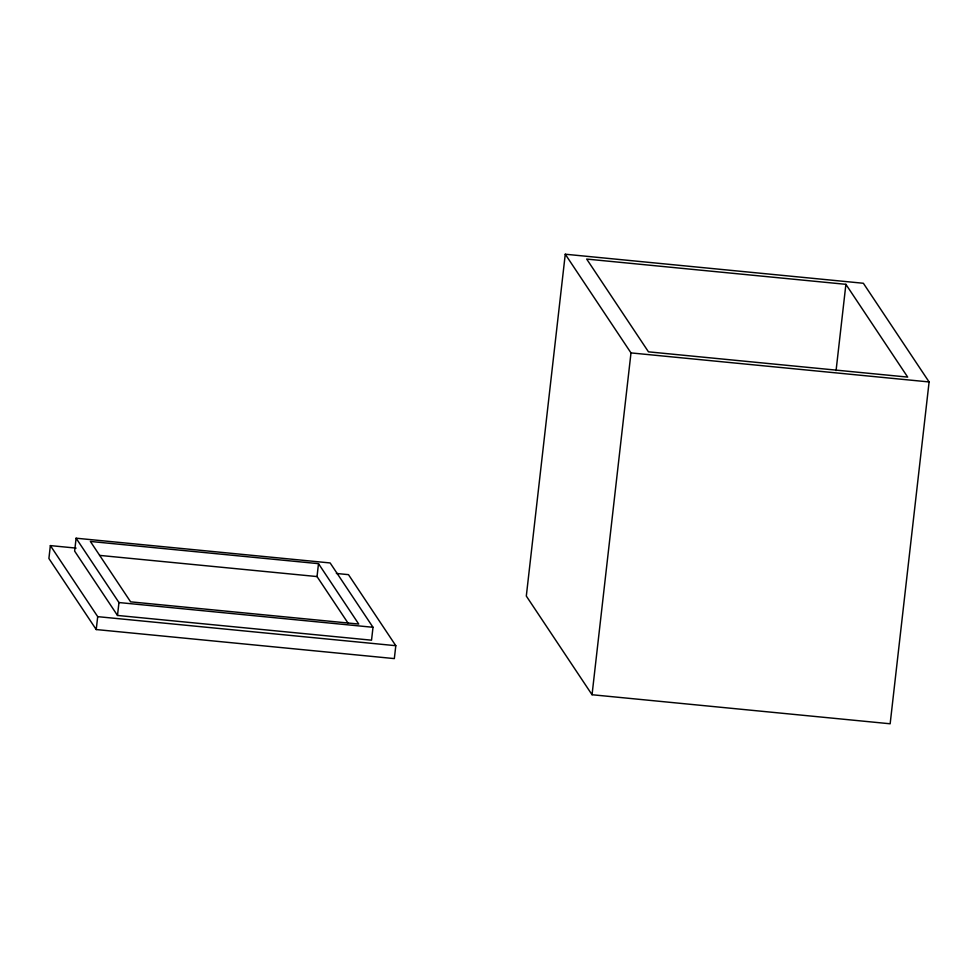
<?xml version="1.0" encoding="UTF-8"?>
<svg xmlns="http://www.w3.org/2000/svg" width="978" height="978" viewBox="0 0 978 978"><rect width="100%" height="100%" fill="white"/><g stroke="black" fill="none" stroke-linecap="round" stroke-linejoin="round"><path stroke-width="1.47" d="M76.101 548.108L50.367 545.602L48.9 558.499L96.223 629.551L394.33 658.597L395.809 645.7L348.474 574.648L336.371 573.463M76.113 538.206L74.634 551.103L117.494 615.443L371.53 640.187L373.009 627.289L330.148 562.949L76.113 538.206L118.961 602.546L117.494 615.443M96.223 629.551L97.702 616.653L50.367 545.602M348.046 623.12L317.031 576.568L318.498 563.658L90.379 541.445L130.612 601.837L358.73 624.062L318.498 563.658M565.26 254.219L526.311 596.054L592.045 694.735L890.151 723.781L929.1 381.946L863.366 283.265L565.26 254.219L630.993 352.911L592.045 694.735M836.068 370.625L845.897 284.329L586.678 259.072L648.463 351.835L907.682 377.092L845.897 284.329M630.993 352.911L929.1 381.946M99.56 555.382L317.031 576.568M118.961 602.546L373.009 627.289M97.702 616.653L395.809 645.7"/></g></svg>
